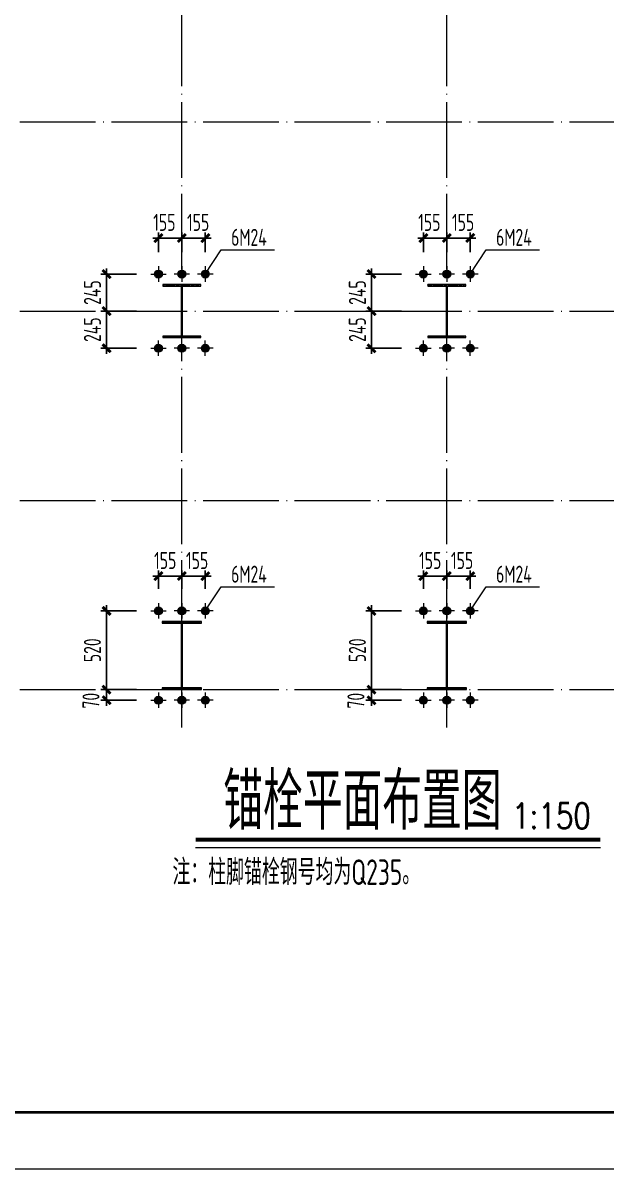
# Model space of a CAD drawing. Header units: millimetres. Extents: x 19781 to 898973, y -947928 to -267362.
# Drawn here: x 342767 to 358173, y -384690 to -354408 of the extents above; entities that cross this region are included whole.
import ezdxf
from ezdxf.enums import TextEntityAlignment as Align

# ---------------------------------------------------------------- set-up
doc = ezdxf.new("R2010")
doc.units = ezdxf.units.MM
doc.header["$LTSCALE"] = 100
doc.linetypes.add('CENTERX2', pattern=[101.599999, 63.5, -12.7, 12.7, -12.7])
doc.linetypes.add('DOTE', pattern=[2.42, 2, -0.2, 0.02, -0.2])
doc.layers.get('0').update_dxf_attribs({"lineweight": 18})
for name, color, linetype, lineweight in [('10', 7, 'Continuous', 18), ('11000', 4, 'Continuous', 18), ('5图框', 7, 'Continuous', 18), ('BORDER', 7, 'Continuous', 18), ('DIM', 3, 'Continuous', 18), ('DIM_SYMB', 3, 'Continuous', 18), ('DOTE', 1, 'DOTE', 18), ('TC', 151, 'Continuous', 18), ('数字', 3, 'Continuous', 20), ('轴线', 1, 'CENTERX2', 13), ('钢柱', 4, 'Continuous', 20)]:
    doc.layers.add(name, color=color, linetype=linetype, lineweight=lineweight)
doc.styles.add('hztxt', font='txt.shx', dxfattribs={"width": 0.7, "bigfont": 'hztxt.shx'})
doc.styles.add('TSSD_REIN', font='tssdeng.shx', dxfattribs={"width": 0.7, "bigfont": 'hztxt.shx'})
doc.dimstyles.new('TSSD_100_100', dxfattribs={"dimtxt": 300, "dimasz": 100, "dimexe": 100, "dimexo": 250, "dimgap": 100, "dimtad": 1, "dimdec": 0, "dimzin": 0, "dimdsep": 46, "dimtxsty": 'TSSD_REIN', "dimblk": 'ARCHTICK', "dimcen": 0, "dimdle": 100, "dimclrt": 7, "dimadec": 0, "dimazin": 0, "dimtfac": 1, "dimtdec": 0, "dimtix": 1, "dimtmove": 2, "dimatfit": 3, "dimfxl": 1, "dimtolj": 1, "dimtzin": 0, "dimarcsym": 0})
pattern_1 = [(45, (0, 0), (-28.2842712, 28.2842712), []), (45, (0, 10), (-28.2842712, 28.2842712), [])]

# ---------------------------------------------------------------- blocks, each defined once
blk = doc.blocks.new('_ArchTick_0')
at = {"color": 0, "linetype": 'ByBlock'}
blk.add_lwpolyline([(-0.71, -0.71, 0.5, 0.5, 0), (0.71, 0.71, 0.5, 0.5, 0)], format="xyseb", dxfattribs=at)
blk = doc.blocks.new('*X317')
at = {"layer": 'DIM', "color": 0, "lineweight": -2, "ltscale": 100, "transparency": 16777216}
for p, q in [((346196, -369024), (347116, -369024)), ((346346, -369364), (346346, -368874)), ((346966, -369364), (346966, -368874))]:
    blk.add_line(p, q, dxfattribs=at)
at = {"layer": 'DIM', "color": 0, "lineweight": -2, "ltscale": 100, "transparency": 16777216, "xscale": 150, "yscale": 150, "zscale": 150, "rotation": 180}
blk.add_blockref('_ArchTick_0', (346346, -369024), dxfattribs=at)
at = {"layer": 'DIM', "color": 0, "lineweight": -2, "ltscale": 100, "transparency": 16777216, "xscale": 150, "yscale": 150, "zscale": 150}
blk.add_blockref('_ArchTick_0', (346966, -369024), dxfattribs=at)
at = {"layer": 'DIM', "color": 7, "ltscale": 100, "transparency": 16777216, "insert": (346526, -368611), "char_height": 450, "width": 2295, "attachment_point": 5, "style": 'TSSD_REIN'}
blk.add_mtext('155', dxfattribs=at)
blk = doc.blocks.new('_ARCHTICK')
at = {"color": 0, "linetype": 'ByBlock', "const_width": 0.5}
blk.add_lwpolyline([(-0.5, -0.5), (0.5, 0.5)], dxfattribs=at)
blk = doc.blocks.new('*X318')
at = {"layer": 'DIM', "color": 0, "lineweight": -2, "ltscale": 100, "transparency": 16777216}
for p, q in [((346816, -369024), (347736, -369024)), ((346966, -369364), (346966, -368874)), ((347586, -369364), (347586, -368874))]:
    blk.add_line(p, q, dxfattribs=at)
at = {"layer": 'DIM', "color": 0, "lineweight": -2, "ltscale": 100, "transparency": 16777216, "xscale": 150, "yscale": 150, "zscale": 150, "rotation": 180}
blk.add_blockref('_ArchTick_0', (346966, -369024), dxfattribs=at)
at = {"layer": 'DIM', "color": 0, "lineweight": -2, "ltscale": 100, "transparency": 16777216, "xscale": 150, "yscale": 150, "zscale": 150}
blk.add_blockref('_ArchTick_0', (347586, -369024), dxfattribs=at)
at = {"layer": 'DIM', "color": 7, "ltscale": 100, "transparency": 16777216, "insert": (347369, -368611), "char_height": 450, "width": 2295, "attachment_point": 5, "style": 'TSSD_REIN'}
blk.add_mtext('155', dxfattribs=at)
blk = doc.blocks.new('*X319')
at = {"layer": 'DIM', "color": 0, "lineweight": -2, "ltscale": 100, "transparency": 16777216}
for p, q in [((345767, -369943), (344827, -369943)), ((344977, -372173), (344977, -369793)), ((345767, -372023), (344827, -372023))]:
    blk.add_line(p, q, dxfattribs=at)
at = {"layer": 'DIM', "color": 0, "lineweight": -2, "ltscale": 100, "transparency": 16777216, "xscale": 150, "yscale": 150, "zscale": 150}
for p, rotation in [((344977, -369943), 90), ((344977, -372023), 270)]:
    blk.add_blockref('_ArchTick_0', p, dxfattribs=dict(at, rotation=rotation))
at = {"layer": 'DIM', "color": 7, "ltscale": 100, "transparency": 16777216, "insert": (344602, -370983), "char_height": 450, "width": 2430, "attachment_point": 5, "rotation": 90, "style": 'TSSD_REIN'}
blk.add_mtext('520', dxfattribs=at)
blk = doc.blocks.new('*X320')
at = {"layer": 'DIM', "color": 0, "lineweight": -2, "ltscale": 100, "transparency": 16777216}
for p, q in [((345767, -372023), (344827, -372023)), ((344977, -372023), (344977, -371873)), ((344977, -372303), (344977, -372023)), ((345767, -372303), (344827, -372303)), ((344977, -372303), (344977, -372453))]:
    blk.add_line(p, q, dxfattribs=at)
at = {"layer": 'DIM', "color": 0, "lineweight": -2, "ltscale": 100, "transparency": 16777216, "xscale": 150, "yscale": 150, "zscale": 150}
for p, rotation in [((344977, -372023), 270), ((344977, -372303), 90)]:
    blk.add_blockref('_ArchTick_0', p, dxfattribs=dict(at, rotation=rotation))
at = {"layer": 'DIM', "color": 7, "ltscale": 100, "transparency": 16777216, "insert": (344565, -372315), "char_height": 450, "width": 1530, "attachment_point": 5, "rotation": 90, "style": 'TSSD_REIN'}
blk.add_mtext('70', dxfattribs=at)
blk = doc.blocks.new('*X329')
at = {"layer": 'DIM', "color": 0, "lineweight": -2, "ltscale": 100, "transparency": 16777216}
for p, q in [((353196, -369024), (354116, -369024)), ((353346, -369364), (353346, -368874)), ((353966, -369364), (353966, -368874))]:
    blk.add_line(p, q, dxfattribs=at)
at = {"layer": 'DIM', "color": 0, "lineweight": -2, "ltscale": 100, "transparency": 16777216, "xscale": 150, "yscale": 150, "zscale": 150, "rotation": 180}
blk.add_blockref('_ArchTick_0', (353346, -369024), dxfattribs=at)
at = {"layer": 'DIM', "color": 0, "lineweight": -2, "ltscale": 100, "transparency": 16777216, "xscale": 150, "yscale": 150, "zscale": 150}
blk.add_blockref('_ArchTick_0', (353966, -369024), dxfattribs=at)
at = {"layer": 'DIM', "color": 7, "ltscale": 100, "transparency": 16777216, "insert": (353526, -368611), "char_height": 450, "width": 2295, "attachment_point": 5, "style": 'TSSD_REIN'}
blk.add_mtext('155', dxfattribs=at)
blk = doc.blocks.new('*X330')
at = {"layer": 'DIM', "color": 0, "lineweight": -2, "ltscale": 100, "transparency": 16777216}
for p, q in [((353816, -369024), (354736, -369024)), ((353966, -369364), (353966, -368874)), ((354586, -369364), (354586, -368874))]:
    blk.add_line(p, q, dxfattribs=at)
at = {"layer": 'DIM', "color": 0, "lineweight": -2, "ltscale": 100, "transparency": 16777216, "xscale": 150, "yscale": 150, "zscale": 150, "rotation": 180}
blk.add_blockref('_ArchTick_0', (353966, -369024), dxfattribs=at)
at = {"layer": 'DIM', "color": 0, "lineweight": -2, "ltscale": 100, "transparency": 16777216, "xscale": 150, "yscale": 150, "zscale": 150}
blk.add_blockref('_ArchTick_0', (354586, -369024), dxfattribs=at)
at = {"layer": 'DIM', "color": 7, "ltscale": 100, "transparency": 16777216, "insert": (354369, -368611), "char_height": 450, "width": 2295, "attachment_point": 5, "style": 'TSSD_REIN'}
blk.add_mtext('155', dxfattribs=at)
blk = doc.blocks.new('*X331')
at = {"layer": 'DIM', "color": 0, "lineweight": -2, "ltscale": 100, "transparency": 16777216}
for p, q in [((352767, -369943), (351827, -369943)), ((351977, -372173), (351977, -369793)), ((352767, -372023), (351827, -372023))]:
    blk.add_line(p, q, dxfattribs=at)
at = {"layer": 'DIM', "color": 0, "lineweight": -2, "ltscale": 100, "transparency": 16777216, "xscale": 150, "yscale": 150, "zscale": 150}
for p, rotation in [((351977, -369943), 90), ((351977, -372023), 270)]:
    blk.add_blockref('_ArchTick_0', p, dxfattribs=dict(at, rotation=rotation))
at = {"layer": 'DIM', "color": 7, "ltscale": 100, "transparency": 16777216, "insert": (351602, -370983), "char_height": 450, "width": 2430, "attachment_point": 5, "rotation": 90, "style": 'TSSD_REIN'}
blk.add_mtext('520', dxfattribs=at)
blk = doc.blocks.new('*X332')
at = {"layer": 'DIM', "color": 0, "lineweight": -2, "ltscale": 100, "transparency": 16777216}
for p, q in [((352767, -372023), (351827, -372023)), ((351977, -372023), (351977, -371873)), ((351977, -372303), (351977, -372023)), ((352767, -372303), (351827, -372303)), ((351977, -372303), (351977, -372453))]:
    blk.add_line(p, q, dxfattribs=at)
at = {"layer": 'DIM', "color": 0, "lineweight": -2, "ltscale": 100, "transparency": 16777216, "xscale": 150, "yscale": 150, "zscale": 150}
for p, rotation in [((351977, -372023), 270), ((351977, -372303), 90)]:
    blk.add_blockref('_ArchTick_0', p, dxfattribs=dict(at, rotation=rotation))
at = {"layer": 'DIM', "color": 7, "ltscale": 100, "transparency": 16777216, "insert": (351565, -372315), "char_height": 450, "width": 1530, "attachment_point": 5, "rotation": 90, "style": 'TSSD_REIN'}
blk.add_mtext('70', dxfattribs=at)
blk = doc.blocks.new('*X626')
at = {"layer": 'DIM', "color": 0, "lineweight": -2, "ltscale": 100, "transparency": 16777216}
for p, q in [((346346, -360464), (346346, -359941)), ((346966, -360464), (346966, -359941)), ((346196, -360091), (347116, -360091))]:
    blk.add_line(p, q, dxfattribs=at)
at = {"layer": 'DIM', "color": 0, "lineweight": -2, "ltscale": 100, "transparency": 16777216, "xscale": 150, "yscale": 150, "zscale": 150, "rotation": 180}
blk.add_blockref('_ArchTick_0', (346346, -360091), dxfattribs=at)
at = {"layer": 'DIM', "color": 0, "lineweight": -2, "ltscale": 100, "transparency": 16777216, "xscale": 150, "yscale": 150, "zscale": 150}
blk.add_blockref('_ArchTick_0', (346966, -360091), dxfattribs=at)
at = {"layer": 'DIM', "color": 7, "ltscale": 100, "transparency": 16777216, "insert": (346503, -359678), "char_height": 450, "width": 2295, "attachment_point": 5, "style": 'TSSD_REIN'}
blk.add_mtext('155', dxfattribs=at)
blk = doc.blocks.new('*X627')
at = {"layer": 'DIM', "color": 0, "lineweight": -2, "ltscale": 100, "transparency": 16777216}
for p, q in [((346966, -360464), (346966, -359941)), ((347586, -360464), (347586, -359941)), ((346816, -360091), (347736, -360091))]:
    blk.add_line(p, q, dxfattribs=at)
at = {"layer": 'DIM', "color": 0, "lineweight": -2, "ltscale": 100, "transparency": 16777216, "xscale": 150, "yscale": 150, "zscale": 150, "rotation": 180}
blk.add_blockref('_ArchTick_0', (346966, -360091), dxfattribs=at)
at = {"layer": 'DIM', "color": 0, "lineweight": -2, "ltscale": 100, "transparency": 16777216, "xscale": 150, "yscale": 150, "zscale": 150}
blk.add_blockref('_ArchTick_0', (347586, -360091), dxfattribs=at)
at = {"layer": 'DIM', "color": 7, "ltscale": 100, "transparency": 16777216, "insert": (347396, -359678), "char_height": 450, "width": 2295, "attachment_point": 5, "style": 'TSSD_REIN'}
blk.add_mtext('155', dxfattribs=at)
blk = doc.blocks.new('*X628')
at = {"layer": 'DIM', "color": 0, "lineweight": -2, "ltscale": 100, "transparency": 16777216}
for p, q in [((344977, -363153), (344977, -361873)), ((345767, -362023), (344827, -362023)), ((345767, -363003), (344827, -363003))]:
    blk.add_line(p, q, dxfattribs=at)
at = {"layer": 'DIM', "color": 0, "lineweight": -2, "ltscale": 100, "transparency": 16777216, "xscale": 150, "yscale": 150, "zscale": 150}
for p, rotation in [((344977, -362023), 90), ((344977, -363003), 270)]:
    blk.add_blockref('_ArchTick_0', p, dxfattribs=dict(at, rotation=rotation))
at = {"layer": 'DIM', "color": 7, "ltscale": 100, "transparency": 16777216, "insert": (344602, -362513), "char_height": 450, "width": 2430, "attachment_point": 5, "rotation": 90, "style": 'TSSD_REIN'}
blk.add_mtext('245', dxfattribs=at)
blk = doc.blocks.new('*X629')
at = {"layer": 'DIM', "color": 0, "lineweight": -2, "ltscale": 100, "transparency": 16777216}
for p, q in [((344977, -362173), (344977, -360893)), ((345767, -361043), (344827, -361043)), ((345767, -362023), (344827, -362023))]:
    blk.add_line(p, q, dxfattribs=at)
at = {"layer": 'DIM', "color": 0, "lineweight": -2, "ltscale": 100, "transparency": 16777216, "xscale": 150, "yscale": 150, "zscale": 150}
for p, rotation in [((344977, -361043), 90), ((344977, -362023), 270)]:
    blk.add_blockref('_ArchTick_0', p, dxfattribs=dict(at, rotation=rotation))
at = {"layer": 'DIM', "color": 7, "ltscale": 100, "transparency": 16777216, "insert": (344602, -361533), "char_height": 450, "width": 2430, "attachment_point": 5, "rotation": 90, "style": 'TSSD_REIN'}
blk.add_mtext('245', dxfattribs=at)
blk = doc.blocks.new('*X634')
at = {"layer": 'DIM', "color": 0, "lineweight": -2, "ltscale": 100, "transparency": 16777216}
for p, q in [((353346, -360464), (353346, -359941)), ((353966, -360464), (353966, -359941)), ((353196, -360091), (354116, -360091))]:
    blk.add_line(p, q, dxfattribs=at)
at = {"layer": 'DIM', "color": 0, "lineweight": -2, "ltscale": 100, "transparency": 16777216, "xscale": 150, "yscale": 150, "zscale": 150, "rotation": 180}
blk.add_blockref('_ArchTick_0', (353346, -360091), dxfattribs=at)
at = {"layer": 'DIM', "color": 0, "lineweight": -2, "ltscale": 100, "transparency": 16777216, "xscale": 150, "yscale": 150, "zscale": 150}
blk.add_blockref('_ArchTick_0', (353966, -360091), dxfattribs=at)
at = {"layer": 'DIM', "color": 7, "ltscale": 100, "transparency": 16777216, "insert": (353503, -359678), "char_height": 450, "width": 2295, "attachment_point": 5, "style": 'TSSD_REIN'}
blk.add_mtext('155', dxfattribs=at)
blk = doc.blocks.new('*X635')
at = {"layer": 'DIM', "color": 0, "lineweight": -2, "ltscale": 100, "transparency": 16777216}
for p, q in [((353966, -360464), (353966, -359941)), ((354586, -360464), (354586, -359941)), ((353816, -360091), (354736, -360091))]:
    blk.add_line(p, q, dxfattribs=at)
at = {"layer": 'DIM', "color": 0, "lineweight": -2, "ltscale": 100, "transparency": 16777216, "xscale": 150, "yscale": 150, "zscale": 150, "rotation": 180}
blk.add_blockref('_ArchTick_0', (353966, -360091), dxfattribs=at)
at = {"layer": 'DIM', "color": 0, "lineweight": -2, "ltscale": 100, "transparency": 16777216, "xscale": 150, "yscale": 150, "zscale": 150}
blk.add_blockref('_ArchTick_0', (354586, -360091), dxfattribs=at)
at = {"layer": 'DIM', "color": 7, "ltscale": 100, "transparency": 16777216, "insert": (354396, -359678), "char_height": 450, "width": 2295, "attachment_point": 5, "style": 'TSSD_REIN'}
blk.add_mtext('155', dxfattribs=at)
blk = doc.blocks.new('*X636')
at = {"layer": 'DIM', "color": 0, "lineweight": -2, "ltscale": 100, "transparency": 16777216}
for p, q in [((351977, -363153), (351977, -361873)), ((352767, -362023), (351827, -362023)), ((352767, -363003), (351827, -363003))]:
    blk.add_line(p, q, dxfattribs=at)
at = {"layer": 'DIM', "color": 0, "lineweight": -2, "ltscale": 100, "transparency": 16777216, "xscale": 150, "yscale": 150, "zscale": 150}
for p, rotation in [((351977, -362023), 90), ((351977, -363003), 270)]:
    blk.add_blockref('_ArchTick_0', p, dxfattribs=dict(at, rotation=rotation))
at = {"layer": 'DIM', "color": 7, "ltscale": 100, "transparency": 16777216, "insert": (351602, -362513), "char_height": 450, "width": 2430, "attachment_point": 5, "rotation": 90, "style": 'TSSD_REIN'}
blk.add_mtext('245', dxfattribs=at)
blk = doc.blocks.new('*X637')
at = {"layer": 'DIM', "color": 0, "lineweight": -2, "ltscale": 100, "transparency": 16777216}
for p, q in [((351977, -362173), (351977, -360893)), ((352767, -361043), (351827, -361043)), ((352767, -362023), (351827, -362023))]:
    blk.add_line(p, q, dxfattribs=at)
at = {"layer": 'DIM', "color": 0, "lineweight": -2, "ltscale": 100, "transparency": 16777216, "xscale": 150, "yscale": 150, "zscale": 150}
for p, rotation in [((351977, -361043), 90), ((351977, -362023), 270)]:
    blk.add_blockref('_ArchTick_0', p, dxfattribs=dict(at, rotation=rotation))
at = {"layer": 'DIM', "color": 7, "ltscale": 100, "transparency": 16777216, "insert": (351602, -361533), "char_height": 450, "width": 2430, "attachment_point": 5, "rotation": 90, "style": 'TSSD_REIN'}
blk.add_mtext('245', dxfattribs=at)

msp = doc.modelspace()

# ---------------------------------------------------------------- hatches: boundary and pattern name
h = msp.add_hatch(color=256)
edge = h.paths.add_edge_path(flags=0)
edge.add_arc((346346, -361043), 104, 0, 360)
h = msp.add_hatch(color=256)
edge = h.paths.add_edge_path(flags=0)
edge.add_arc((346966, -361043), 104, 0, 360)
h = msp.add_hatch(color=256)
edge = h.paths.add_edge_path(flags=0)
edge.add_arc((347586, -361043), 104, 0, 360)
h = msp.add_hatch(color=256)
edge = h.paths.add_edge_path(flags=0)
edge.add_arc((353346, -361043), 104, 0, 360)
h = msp.add_hatch(color=256)
edge = h.paths.add_edge_path(flags=0)
edge.add_arc((353966, -361043), 104, 0, 360)
h = msp.add_hatch(color=256)
edge = h.paths.add_edge_path(flags=0)
edge.add_arc((354586, -361043), 104, 0, 360)
h = msp.add_hatch(color=256)
edge = h.paths.add_edge_path(flags=0)
edge.add_arc((346346, -363003), 104, 0, 360)
h = msp.add_hatch(color=256)
edge = h.paths.add_edge_path(flags=0)
edge.add_arc((346966, -363003), 104, 0, 360)
h = msp.add_hatch(color=256)
edge = h.paths.add_edge_path(flags=0)
edge.add_arc((347586, -363003), 104, 0, 360)
h = msp.add_hatch(color=256)
edge = h.paths.add_edge_path(flags=0)
edge.add_arc((353346, -363003), 104, 0, 360)
h = msp.add_hatch(color=256)
edge = h.paths.add_edge_path(flags=0)
edge.add_arc((353966, -363003), 104, 0, 360)
h = msp.add_hatch(color=256)
edge = h.paths.add_edge_path(flags=0)
edge.add_arc((354586, -363003), 104, 0, 360)
h = msp.add_hatch(color=256)
edge = h.paths.add_edge_path(flags=0)
edge.add_arc((346346, -369943), 104, 0, 360)
h = msp.add_hatch(color=256)
edge = h.paths.add_edge_path(flags=0)
edge.add_arc((346966, -369943), 104, 0, 360)
h = msp.add_hatch(color=256)
edge = h.paths.add_edge_path(flags=0)
edge.add_arc((347586, -369943), 104, 0, 360)
h = msp.add_hatch(color=256)
edge = h.paths.add_edge_path(flags=0)
edge.add_arc((353346, -369943), 104, 0, 360)
h = msp.add_hatch(color=256)
edge = h.paths.add_edge_path(flags=0)
edge.add_arc((353966, -369943), 104, 0, 360)
h = msp.add_hatch(color=256)
edge = h.paths.add_edge_path(flags=0)
edge.add_arc((354586, -369943), 104, 0, 360)
h = msp.add_hatch(color=256)
edge = h.paths.add_edge_path(flags=0)
edge.add_arc((346346, -372303), 104, 0, 360)
h = msp.add_hatch(color=256)
edge = h.paths.add_edge_path(flags=0)
edge.add_arc((346966, -372303), 104, 0, 360)
h = msp.add_hatch(color=256)
edge = h.paths.add_edge_path(flags=0)
edge.add_arc((347586, -372303), 104, 0, 360)
h = msp.add_hatch(color=256)
edge = h.paths.add_edge_path(flags=0)
edge.add_arc((353346, -372303), 104, 0, 360)
h = msp.add_hatch(color=256)
edge = h.paths.add_edge_path(flags=0)
edge.add_arc((353966, -372303), 104, 0, 360)
h = msp.add_hatch(color=256)
edge = h.paths.add_edge_path(flags=0)
edge.add_arc((354586, -372303), 104, 0, 360)
at = {"layer": '10', "ltscale": 100}
h = msp.add_hatch(dxfattribs=at)
h.set_pattern_fill('金属', color=256, style=0, pattern_type=0)
h.set_pattern_definition(pattern_1)
h.paths.add_polyline_path([(346982, -361363), (347466, -361363), (347466, -361323), (346466, -361323), (346466, -361363), (346950, -361363), (346950, -362683), (346466, -362683), (346466, -362723), (347466, -362723), (347466, -362683), (346982, -362683)], flags=0)
h = msp.add_hatch(dxfattribs=at)
h.set_pattern_fill('金属', color=256, style=0, pattern_type=0)
h.set_pattern_definition(pattern_1)
h.paths.add_polyline_path([(353982, -361363), (354466, -361363), (354466, -361323), (353466, -361323), (353466, -361363), (353950, -361363), (353950, -362683), (353466, -362683), (353466, -362723), (354466, -362723), (354466, -362683), (353982, -362683)], flags=0)
h = msp.add_hatch(dxfattribs=at)
h.set_pattern_fill('金属', color=256, style=0, pattern_type=0)
h.set_pattern_definition(pattern_1)
h.paths.add_polyline_path([(346982, -370271), (347486, -370271), (347486, -370223), (346446, -370223), (346446, -370271), (346950, -370271), (346950, -371975), (346446, -371975), (346446, -372023), (347486, -372023), (347486, -371975), (346982, -371975)], flags=0)
h = msp.add_hatch(dxfattribs=at)
h.set_pattern_fill('金属', color=256, style=0, pattern_type=0)
h.set_pattern_definition(pattern_1)
h.paths.add_polyline_path([(353982, -370271), (354486, -370271), (354486, -370223), (353446, -370223), (353446, -370271), (353950, -370271), (353950, -371975), (353446, -371975), (353446, -372023), (354486, -372023), (354486, -371975), (353982, -371975)], flags=0)

# ---------------------------------------------------------------- linework, layer by layer
at = {"layer": '11000'}
for centre in [(346346, -361043), (346966, -361043), (347586, -361043), (353346, -361043), (353966, -361043), (354586, -361043), (346346, -363003), (346966, -363003), (347586, -363003), (353346, -363003), (353966, -363003), (354586, -363003), (346346, -369943), (346966, -369943), (347586, -369943), (353346, -369943), (353966, -369943), (354586, -369943), (346346, -372303), (346966, -372303), (347586, -372303), (353346, -372303), (353966, -372303), (354586, -372303)]:
    msp.add_circle(centre, 104, dxfattribs=at)
at = {"layer": 'BORDER'}
msp.add_lwpolyline([(292042.79, -384690.47), (292042.79, -321690.47), (425692.79, -321690.47), (425692.79, -384690.47)], close=True, dxfattribs=at)
msp.add_lwpolyline([(295792.79, -383190.47, 75, 75, 0), (295792.79, -323190.47, 75, 75, 0), (424192.79, -323190.47, 75, 75, 0), (424192.79, -383190.47, 75, 75, 0)], format="xyseb", close=True, dxfattribs=at)
at = {"layer": 'DIM_SYMB'}
msp.add_lwpolyline([(347326.63, -375984.7, 105, 105, 0), (358024.21, -375984.7, 105, 105, 0)], format="xyseb", dxfattribs=at)
msp.add_lwpolyline([(347326.63, -376194.7), (358024.21, -376194.7)], dxfattribs=at)
at = {"layer": 'DOTE', "linetype": 'DOTE', "ltscale": 10}
for p, q in [((346966, -373023), (346966, -331023)), ((353966, -373023), (353966, -331023)), ((303966, -357023), (403966, -357023)), ((303966, -362023), (403966, -362023)), ((303966, -367023), (403966, -367023)), ((303966, -372023), (403966, -372023))]:
    msp.add_line(p, q, dxfattribs=at)
at = {"layer": '数字', "ltscale": 100}
for p, q in [((347586, -361043), (348004.43, -360404.58)), ((348004.43, -360404.58), (349411.49, -360404.58)), ((354586, -361043), (355004.43, -360404.58)), ((355004.43, -360404.58), (356411.49, -360404.58)), ((347586, -369943), (348004.43, -369304.58)), ((348004.43, -369304.58), (349411.49, -369304.58)), ((354586, -369943), (355004.43, -369304.58)), ((355004.43, -369304.58), (356411.49, -369304.58))]:
    msp.add_line(p, q, dxfattribs=at)
at = {"layer": '轴线'}
for p, q in [((346346, -360839), (346346, -361247)), ((346966, -360839), (346966, -361247)), ((347586, -360839), (347586, -361247)), ((353346, -360839), (353346, -361247)), ((353966, -360839), (353966, -361247)), ((354586, -360839), (354586, -361247)), ((346142, -361043), (346550, -361043)), ((347170, -361043), (346762, -361043)), ((347790, -361043), (347382, -361043)), ((353142, -361043), (353550, -361043)), ((354170, -361043), (353762, -361043)), ((354790, -361043), (354382, -361043)), ((346142, -363003), (346550, -363003)), ((346346, -363207), (346346, -362799)), ((347170, -363003), (346762, -363003)), ((346966, -363207), (346966, -362799)), ((347790, -363003), (347382, -363003)), ((347586, -363207), (347586, -362799)), ((353142, -363003), (353550, -363003)), ((353346, -363207), (353346, -362799)), ((354170, -363003), (353762, -363003)), ((353966, -363207), (353966, -362799)), ((354790, -363003), (354382, -363003)), ((354586, -363207), (354586, -362799)), ((346346, -369739), (346346, -370147)), ((346966, -369739), (346966, -370147)), ((347586, -369739), (347586, -370147)), ((353346, -369739), (353346, -370147)), ((353966, -369739), (353966, -370147)), ((354586, -369739), (354586, -370147)), ((346142, -369943), (346550, -369943)), ((347170, -369943), (346762, -369943)), ((347790, -369943), (347382, -369943)), ((353142, -369943), (353550, -369943)), ((354170, -369943), (353762, -369943)), ((354790, -369943), (354382, -369943)), ((346346, -372099), (346346, -372507)), ((346966, -372099), (346966, -372507)), ((347586, -372099), (347586, -372507)), ((353346, -372099), (353346, -372507)), ((353966, -372099), (353966, -372507)), ((354586, -372099), (354586, -372507)), ((346142, -372303), (346550, -372303)), ((347170, -372303), (346762, -372303)), ((347790, -372303), (347382, -372303)), ((353142, -372303), (353550, -372303)), ((354170, -372303), (353762, -372303)), ((354790, -372303), (354382, -372303))]:
    msp.add_line(p, q, dxfattribs=at)
at = {"layer": '钢柱', "ltscale": 100}
for points in [[(346982, -361363), (347466, -361363), (347466, -361323), (346466, -361323), (346466, -361363), (346950, -361363), (346950, -362683), (346466, -362683), (346466, -362723), (347466, -362723), (347466, -362683), (346982, -362683)], [(353982, -361363), (354466, -361363), (354466, -361323), (353466, -361323), (353466, -361363), (353950, -361363), (353950, -362683), (353466, -362683), (353466, -362723), (354466, -362723), (354466, -362683), (353982, -362683)], [(346982, -370271), (347486, -370271), (347486, -370223), (346446, -370223), (346446, -370271), (346950, -370271), (346950, -371975), (346446, -371975), (346446, -372023), (347486, -372023), (347486, -371975), (346982, -371975)], [(353982, -370271), (354486, -370271), (354486, -370223), (353446, -370223), (353446, -370271), (353950, -370271), (353950, -371975), (353446, -371975), (353446, -372023), (354486, -372023), (354486, -371975), (353982, -371975)]]:
    msp.add_lwpolyline(points, close=True, dxfattribs=at)

# ---------------------------------------------------------------- texts
at = {"style": 'hztxt', "width": 0.8}
msp.add_text('1:150', height=675, dxfattribs=at).set_placement((355688.73, -375694.02))
at = {"layer": '5图框', "style": 'hztxt', "width": 0.7}
msp.add_text('锚栓平面布置图', height=1500, dxfattribs=at).set_placement((348060.83, -375721.25))
at = {"layer": 'TC', "color": 7, "style": 'TSSD_REIN', "width": 0.7}
msp.add_text('注：柱脚锚栓钢号均为Q235。', height=675.0337, dxfattribs=at).set_placement((346716.96, -377183.02))
at = {"layer": '数字', "ltscale": 100, "style": 'TSSD_REIN', "width": 0.7}
for p in [(348738.36, -360072.88), (355738.36, -360072.88), (348738.36, -368972.88), (355738.36, -368972.88)]:
    msp.add_text('6M24', height=450, dxfattribs=at).set_placement(p, align=Align.MIDDLE_CENTER)

# ---------------------------------------------------------------- dimensions: what is measured, and where the dimension line sits
at = {"layer": 'DIM', "ltscale": 100}
for base, p1, p2, angle, text, picture, middle in [((346966, -360090.85), (346346, -360839), (346966, -360839), 0, '155', '*X626', (346502.64, -359678.35)), ((347586, -360090.85), (346966, -360839), (347586, -360839), 0, '155', '*X627', (347396.37, -359678.35)), ((353966, -360090.85), (353346, -360839), (353966, -360839), 0, '155', '*X634', (353502.64, -359678.35)), ((354586, -360090.85), (353966, -360839), (354586, -360839), 0, '155', '*X635', (354396.37, -359678.35)), ((346966, -369023.52), (346346, -369739), (346966, -369739), 0, '155', '*X317', (346525.64, -368611.02)), ((347586, -369023.52), (346966, -369739), (347586, -369739), 0, '155', '*X318', (347369.37, -368611.02)), ((353966, -369023.52), (353346, -369739), (353966, -369739), 0, '155', '*X329', (353525.64, -368611.02)), ((354586, -369023.52), (353966, -369739), (354586, -369739), 0, '155', '*X330', (354369.37, -368611.02)), ((344977.18, -372023), (346142, -372303), (346142, -372023), 90, '70', '*X320', (344564.68, -372315)), ((351977.18, -372023), (353142, -372303), (353142, -372023), 90, '70', '*X332', (351564.68, -372315))]:
    dim = msp.add_linear_dim(base=base, p1=p1, p2=p2, angle=angle, text=text, dimstyle='TSSD_100_100', override={"dimscale": 1.5, "dimsah": 1}, dxfattribs=at)
    dim.commit()
    dim.dimension.update_dxf_attribs({"geometry": picture, "text_midpoint": middle, "dimtype": 160})
for base, p1, p2, text, picture, middle in [((344977.18, -361043), (346142, -362023), (346142, -361043), '245', '*X629', (344602.18, -361533)), ((351977.18, -361043), (353142, -362023), (353142, -361043), '245', '*X637', (351602.18, -361533)), ((344977.18, -362023), (346142, -363003), (346142, -362023), '245', '*X628', (344602.18, -362513)), ((351977.18, -362023), (353142, -363003), (353142, -362023), '245', '*X636', (351602.18, -362513)), ((344977.18, -369943), (346142, -372023), (346142, -369943), '520', '*X319', (344602.18, -370983)), ((351977.18, -369943), (353142, -372023), (353142, -369943), '520', '*X331', (351602.18, -370983))]:
    dim = msp.add_linear_dim(base=base, p1=p1, p2=p2, angle=90, text=text, dimstyle='TSSD_100_100', override={"dimscale": 1.5, "dimsah": 1}, dxfattribs=at)
    dim.commit()
    dim.dimension.update_dxf_attribs({"geometry": picture, "text_midpoint": middle})

doc.saveas('drawing.dxf')
